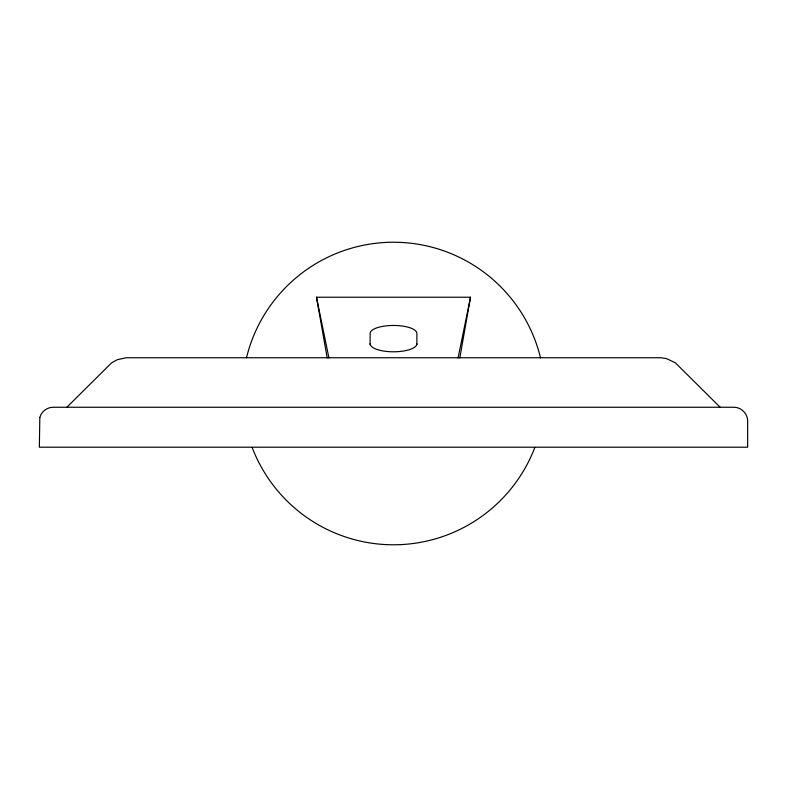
<?xml version="1.0" encoding="UTF-8"?>
<svg xmlns="http://www.w3.org/2000/svg" width="787" height="787" viewBox="0 0 787 787"><rect width="100%" height="100%" fill="white"/><g stroke="black" fill="none" stroke-linecap="round" stroke-linejoin="round"><path stroke-width="1.18" d="M459.815 357.928L470.518 297.23L316.482 297.23L327.185 357.928M458.054 358.016L470.518 297.23M66.856 407.253L111.606 362.837L117.204 359.757L126.097 357.741L660.903 357.741L666.687 358.665L675.394 362.837L720.144 407.253M316.482 297.23L328.946 358.016M416.884 344.509L416.884 333.442A23.384 7.998 0 0 0 393.5 325.454A23.384 7.998 0 0 0 370.116 333.442L370.116 344.509M534.835 447.469A151.291 151.291 0 0 1 252.165 447.469M246.488 357.8A151.291 151.291 0 0 1 540.512 357.8M416.884 343.791A23.384 7.998 0 0 1 393.5 351.789A23.384 7.998 0 0 1 370.116 343.791M39.822 417.444L39.35 447.203L747.65 447.203L747.65 421.006C747.699 413.647 741.256 407.204 733.897 407.253L53.103 407.253C47.023 407.292 41.426 411.581 39.822 417.444"/></g></svg>
